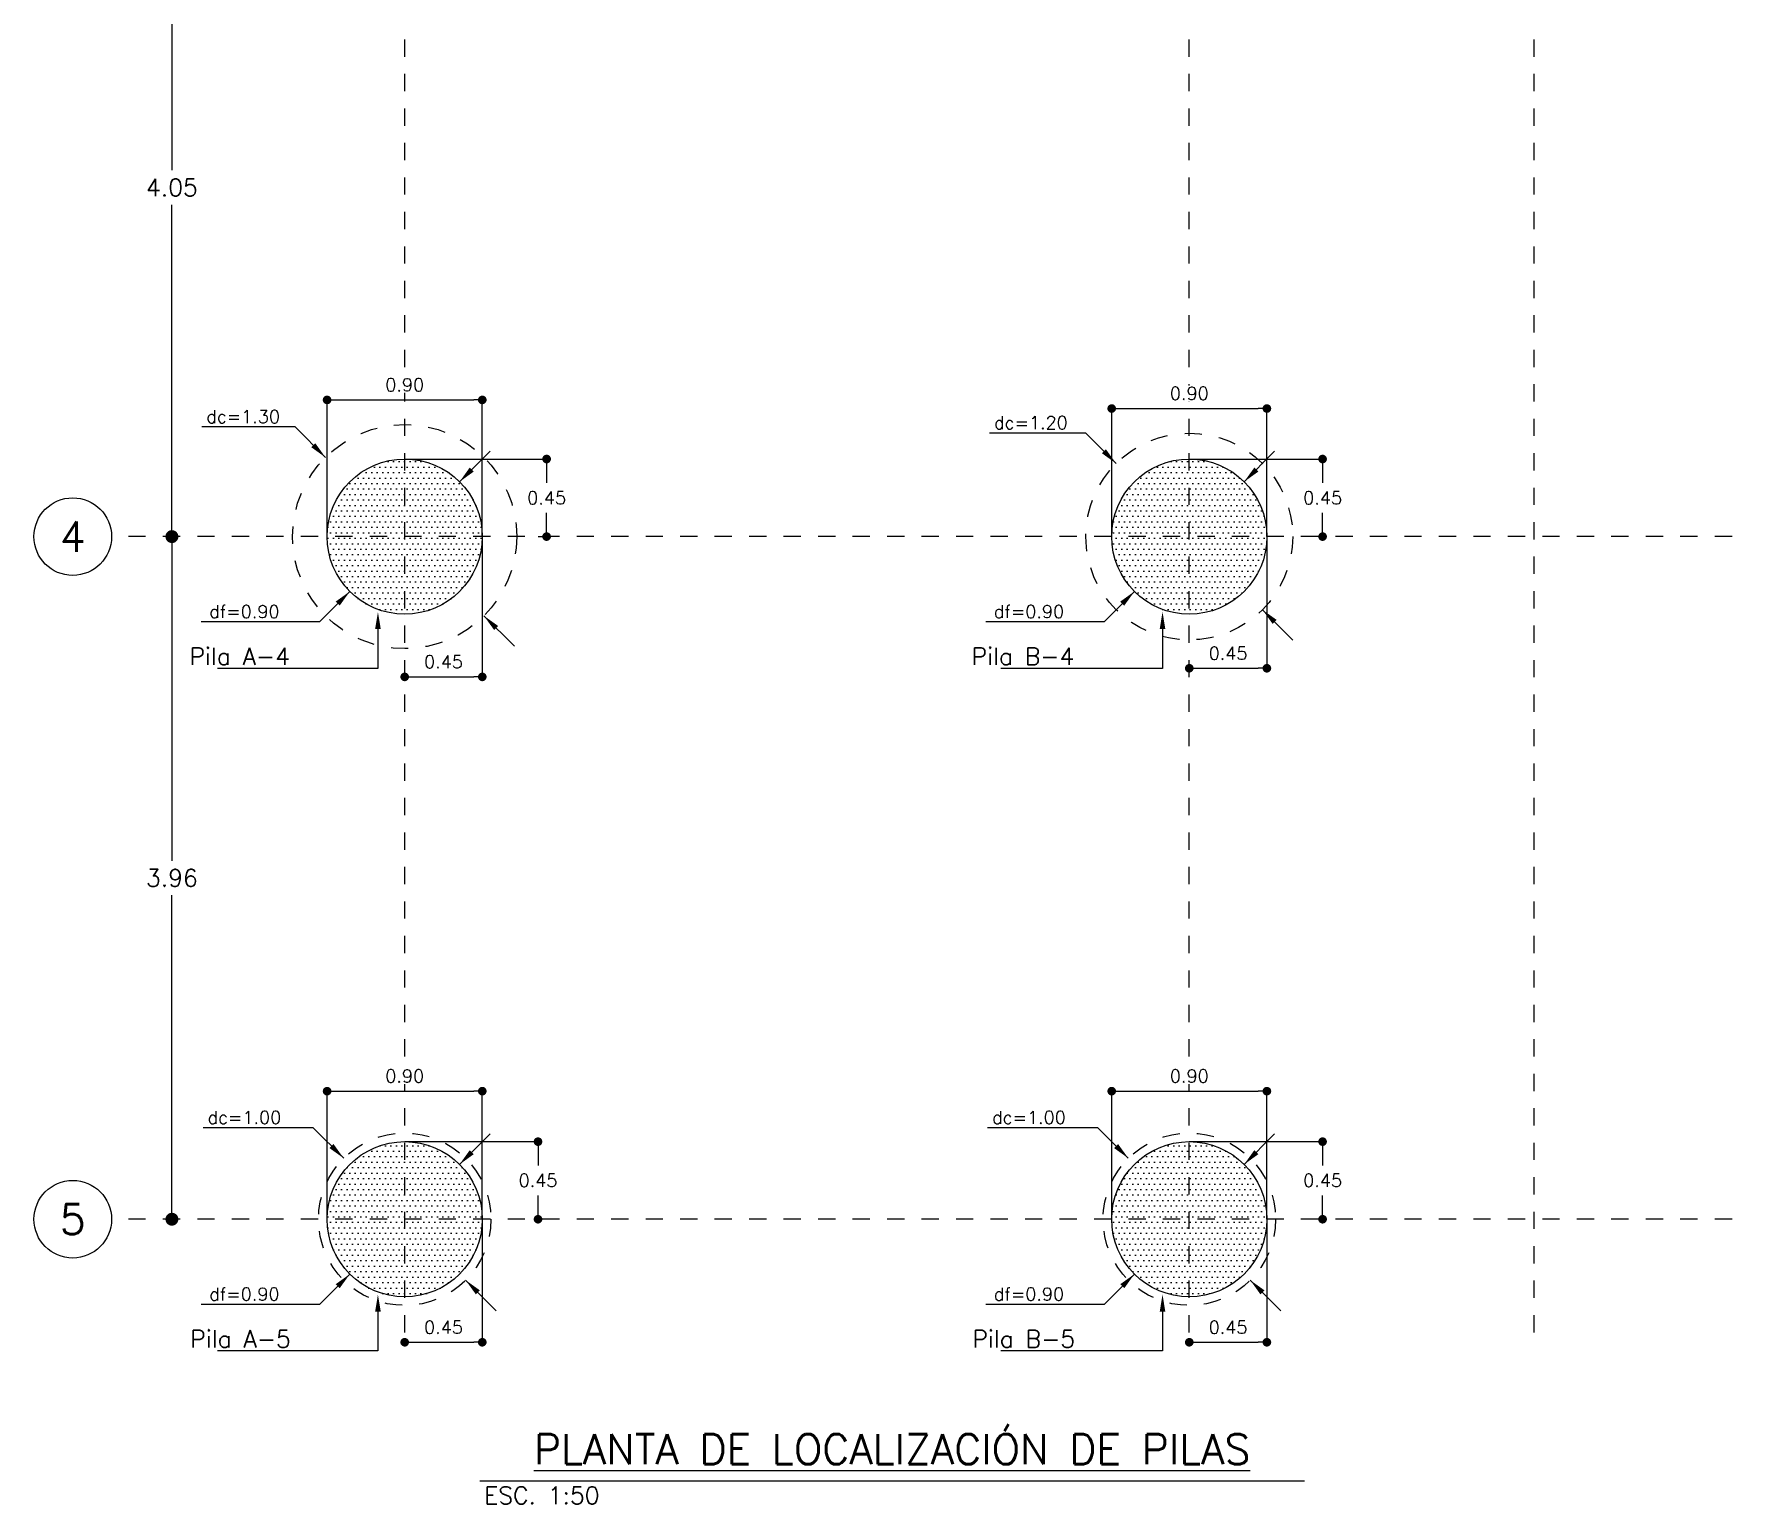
# Model space of a CAD drawing. Header units: millimetres. Extents: x -0.7 to 82.3, y -14.8 to 42.8.
# Drawn here: x 40.33 to 50.17, y 11.48 to 20.01 of the extents above; entities that cross this region are included whole.
import ezdxf
from ezdxf import colors
from ezdxf.entities.mleader import LeaderData, LeaderLine
from ezdxf.enums import TextEntityAlignment as Align
from ezdxf.math import Vec2, Vec3

# ---------------------------------------------------------------- set-up
doc = ezdxf.new("R2010")
doc.units = ezdxf.units.MM
doc.header["$LTSCALE"] = 0.01
doc.header["$PDMODE"] = 3
doc.linetypes.add('DASHDOT', pattern=[1, 0.5, -0.25, 0, -0.25])
doc.linetypes.add('DASHED2', pattern=[0.375, 0.25, -0.125])
for name, color, linetype in [('FC_CAMPANAS', 3, 'DASHED2'), ('FC_CIRCULO DE EJES', 3, 'Continuous'), ('FC_COTAS', 1, 'Continuous'), ('FC_COTAS EJES', 1, 'Continuous'), ('FC_EJES', 1, 'DASHDOT'), ('FC_HATCH 252', 252, 'Continuous'), ('FC_PILAS', 5, 'Continuous'), ('FC_R-175', 5, 'Continuous'), ('FC_R-200', 5, 'Continuous'), ('FC_R-80', 11, 'Continuous')]:
    doc.layers.add(name, color=color, linetype=linetype)
doc.styles.add('FC_TEXT1', font='romans.shx')
doc.dimstyles.new('FC_COTAS', dxfattribs={"dimtxt": 0.0015, "dimasz": 0.001, "dimexe": 0, "dimexo": 0, "dimgap": 0.001, "dimtad": 1, "dimtih": 1, "dimtoh": 1, "dimzin": 0, "dimdsep": 46, "dimtxsty": 'FC_TEXT1', "dimblk": 'DOT', "dimcen": 0.09, "dimclrd": 256, "dimclre": 256, "dimclrt": 256, "dimadec": 0, "dimazin": 0, "dimtfac": 1, "dimtix": 1, "dimtmove": 2, "dimatfit": 3, "dimfxl": 1.002, "dimtolj": 1, "dimtzin": 0, "dimlwd": -1, "dimarcsym": 0})
doc.dimstyles.new('FC_COTAS EJES', dxfattribs={"dimtxt": 0.002, "dimasz": 0.0015, "dimexe": 0, "dimexo": 0, "dimgap": 0.001, "dimtad": 1, "dimtih": 1, "dimtoh": 1, "dimzin": 0, "dimdsep": 46, "dimtxsty": 'FC_TEXT1', "dimblk": 'DOT', "dimcen": 0.09, "dimclrd": 256, "dimclre": 256, "dimclrt": 256, "dimadec": 0, "dimazin": 0, "dimtfac": 1, "dimtix": 1, "dimtmove": 2, "dimatfit": 3, "dimfxl": 1.002, "dimtolj": 1, "dimtzin": 0, "dimlwd": -1, "dimarcsym": 0})
pattern_1 = [(0, (-10.832212, -1e-09), (0.015875, 0.03175), [0, -0.03175])]

# ---------------------------------------------------------------- blocks, each defined once
blk = doc.blocks.new('*U209')
at = {"layer": 'FC_R-200', "color": 4, "ltscale": 1.5}
blk.add_lwpolyline([(-0.04783, 0), (0.04783, 0)], dxfattribs=at)
at = {"layer": 'FC_R-200', "ltscale": 1.5, "style": 'FC_TEXT1'}
blk.add_attdef('%%UTÍTULO', text='', height=0.0035, dxfattribs=at).set_placement((0, 0.00366), align=Align.MIDDLE_CENTER)
at = {"layer": 'FC_R-80', "ltscale": 1.5, "style": 'FC_TEXT1'}
blk.add_attdef('ESCALA', text='', height=0.002, dxfattribs=at).set_placement((-0.0473, -0.0017), align=Align.MIDDLE_LEFT)
blk = doc.blocks.new('_Dot')
at = {"color": 0, "linetype": 'ByBlock', "lineweight": -2}
blk.add_line((-0.5, 0), (-1, 0), dxfattribs=at)
at = {"color": 0, "linetype": 'ByBlock', "const_width": 0.5}
blk.add_lwpolyline([(-0.25, 0, 1), (0.25, 0, 1)], format="xyb", close=True, dxfattribs=at)
blk = doc.blocks.new('FC_B_Eje')
at = {"layer": 'FC_CIRCULO DE EJES', "ltscale": 1.5}
blk.add_circle((0, 0), 0.0045, dxfattribs=at)
at = {"ltscale": 1.5, "style": 'FC_TEXT1'}
blk.add_attdef('EJE', text='', height=0.0035, dxfattribs=at).set_placement((0, 0), align=Align.MIDDLE_CENTER)
blk = doc.blocks.new('*D308')
at = {"layer": 'Defpoints', "color": 0, "ltscale": 0.6, "transparency": 16777216}
for p in [(0.5, 0.9592), (5.05, 0.9592), (5.05, 0.9592)]:
    blk.add_point(p, dxfattribs=at)
at = {"layer": 'FC_COTAS EJES', "ltscale": 0.6, "transparency": 16777216}
blk.add_line((0.575, 0.9592), (4.975, 0.9592), dxfattribs=at)
at = {"layer": 'FC_COTAS EJES', "ltscale": 0.6, "transparency": 16777216, "xscale": 0.075, "yscale": 0.075, "zscale": 0.075, "rotation": 180}
blk.add_blockref('_Dot', (0.5, 0.9592), dxfattribs=at)
at = {"layer": 'FC_COTAS EJES', "ltscale": 0.6, "transparency": 16777216, "xscale": 0.075, "yscale": 0.075, "zscale": 0.075}
blk.add_blockref('_Dot', (5.05, 0.9592), dxfattribs=at)
at = {"layer": 'FC_COTAS EJES', "ltscale": 0.6, "transparency": 16777216, "insert": (2.775, 1.0592), "char_height": 0.1, "attachment_point": 5, "style": 'FC_TEXT1'}
blk.add_mtext('\\A1;4.55', dxfattribs=at)
blk = doc.blocks.new('*D309')
at = {"layer": 'Defpoints', "color": 0, "ltscale": 0.6, "transparency": 16777216}
for p in [(7.05, 1.003), (5.05, 0.9592), (7.05, 0.9592)]:
    blk.add_point(p, dxfattribs=at)
at = {"layer": 'FC_COTAS EJES', "lineweight": -2, "ltscale": 0.6, "transparency": 16777216}
blk.add_line((7.05, 1.003), (7.05, 0.9592), dxfattribs=at)
at = {"layer": 'FC_COTAS EJES', "ltscale": 0.6, "transparency": 16777216}
blk.add_line((5.125, 0.9592), (6.975, 0.9592), dxfattribs=at)
at = {"layer": 'FC_COTAS EJES', "ltscale": 0.6, "transparency": 16777216, "xscale": 0.075, "yscale": 0.075, "zscale": 0.075, "rotation": 180}
blk.add_blockref('_Dot', (5.05, 0.9592), dxfattribs=at)
at = {"layer": 'FC_COTAS EJES', "ltscale": 0.6, "transparency": 16777216, "xscale": 0.075, "yscale": 0.075, "zscale": 0.075}
blk.add_blockref('_Dot', (7.05, 0.9592), dxfattribs=at)
at = {"layer": 'FC_COTAS EJES', "ltscale": 0.6, "transparency": 16777216, "insert": (6.05, 1.0592), "char_height": 0.1, "attachment_point": 5, "style": 'FC_TEXT1'}
blk.add_mtext('\\A1;2.00', dxfattribs=at)
blk = doc.blocks.new('*D304')
at = {"layer": 'Defpoints', "color": 0, "ltscale": 0.6, "transparency": 16777216}
for p in [(-0.85, 0), (-0.85, -4.47), (-0.85, -4.47)]:
    blk.add_point(p, dxfattribs=at)
at = {"layer": 'FC_COTAS EJES', "ltscale": 0.6, "transparency": 16777216}
for p, q in [((-0.85, -0.075), (-0.85, -2.135)), ((-0.85, -4.395), (-0.85, -2.335))]:
    blk.add_line(p, q, dxfattribs=at)
at = {"layer": 'FC_COTAS EJES', "ltscale": 0.6, "transparency": 16777216, "xscale": 0.075, "yscale": 0.075, "zscale": 0.075}
for p, rotation in [((-0.85, 0), 90), ((-0.85, -4.47), 270)]:
    blk.add_blockref('_Dot', p, dxfattribs=dict(at, rotation=rotation))
at = {"layer": 'FC_COTAS EJES', "ltscale": 0.6, "transparency": 16777216, "insert": (-0.85, -2.235), "char_height": 0.1, "attachment_point": 5, "style": 'FC_TEXT1'}
blk.add_mtext('\\A1;4.47', dxfattribs=at)
blk = doc.blocks.new('*D305')
at = {"layer": 'Defpoints', "color": 0, "ltscale": 0.6, "transparency": 16777216}
for p in [(-0.85, -4.47), (-0.85, -8.52), (-0.85, -8.52)]:
    blk.add_point(p, dxfattribs=at)
at = {"layer": 'FC_COTAS EJES', "ltscale": 0.6, "transparency": 16777216}
for p, q in [((-0.85, -4.545), (-0.85, -6.395)), ((-0.85, -8.445), (-0.85, -6.595))]:
    blk.add_line(p, q, dxfattribs=at)
at = {"layer": 'FC_COTAS EJES', "ltscale": 0.6, "transparency": 16777216, "xscale": 0.075, "yscale": 0.075, "zscale": 0.075}
for p, rotation in [((-0.85, -4.47), 90), ((-0.85, -8.52), 270)]:
    blk.add_blockref('_Dot', p, dxfattribs=dict(at, rotation=rotation))
at = {"layer": 'FC_COTAS EJES', "ltscale": 0.6, "transparency": 16777216, "insert": (-0.85, -6.495), "char_height": 0.1, "attachment_point": 5, "style": 'FC_TEXT1'}
blk.add_mtext('\\A1;4.05', dxfattribs=at)
blk = doc.blocks.new('*D306')
at = {"layer": 'Defpoints', "color": 0, "ltscale": 0.6, "transparency": 16777216}
for p in [(-0.85, -8.52), (-0.85, -12.57), (-0.85, -12.57)]:
    blk.add_point(p, dxfattribs=at)
at = {"layer": 'FC_COTAS EJES', "ltscale": 0.6, "transparency": 16777216}
for p, q in [((-0.85, -8.595), (-0.85, -10.445)), ((-0.85, -12.495), (-0.85, -10.645))]:
    blk.add_line(p, q, dxfattribs=at)
at = {"layer": 'FC_COTAS EJES', "ltscale": 0.6, "transparency": 16777216, "xscale": 0.075, "yscale": 0.075, "zscale": 0.075}
for p, rotation in [((-0.85, -8.52), 90), ((-0.85, -12.57), 270)]:
    blk.add_blockref('_Dot', p, dxfattribs=dict(at, rotation=rotation))
at = {"layer": 'FC_COTAS EJES', "ltscale": 0.6, "transparency": 16777216, "insert": (-0.85, -10.545), "char_height": 0.1, "attachment_point": 5, "style": 'FC_TEXT1'}
blk.add_mtext('\\A1;4.05', dxfattribs=at)
blk = doc.blocks.new('*D307')
at = {"layer": 'Defpoints', "color": 0, "ltscale": 0.6, "transparency": 16777216}
for p in [(-0.85, -12.57), (-0.85, -16.53), (-0.85, -16.53)]:
    blk.add_point(p, dxfattribs=at)
at = {"layer": 'FC_COTAS EJES', "ltscale": 0.6, "transparency": 16777216}
for p, q in [((-0.85, -12.645), (-0.85, -14.45)), ((-0.85, -16.455), (-0.85, -14.65))]:
    blk.add_line(p, q, dxfattribs=at)
at = {"layer": 'FC_COTAS EJES', "ltscale": 0.6, "transparency": 16777216, "xscale": 0.075, "yscale": 0.075, "zscale": 0.075}
for p, rotation in [((-0.85, -12.57), 90), ((-0.85, -16.53), 270)]:
    blk.add_blockref('_Dot', p, dxfattribs=dict(at, rotation=rotation))
at = {"layer": 'FC_COTAS EJES', "ltscale": 0.6, "transparency": 16777216, "insert": (-0.85, -14.55), "char_height": 0.1, "attachment_point": 5, "style": 'FC_TEXT1'}
blk.add_mtext('\\A1;3.96', dxfattribs=at)
blk = doc.blocks.new('*D355')
at = {"layer": 'Defpoints', "color": 0, "ltscale": 0.6, "transparency": 16777216}
for p in [(42.9268, 17.8837), (42.0268, 17.0908), (42.9268, 17.0908)]:
    blk.add_point(p, dxfattribs=at)
at = {"layer": 'FC_COTAS', "lineweight": -2, "ltscale": 0.6, "transparency": 16777216}
for p, q in [((42.0268, 17.0908), (42.0268, 17.8837)), ((42.9268, 17.0908), (42.9268, 17.8837))]:
    blk.add_line(p, q, dxfattribs=at)
at = {"layer": 'FC_COTAS', "ltscale": 0.6, "transparency": 16777216}
blk.add_line((42.0768, 17.8837), (42.8768, 17.8837), dxfattribs=at)
at = {"layer": 'FC_COTAS', "ltscale": 0.6, "transparency": 16777216, "xscale": 0.05, "yscale": 0.05, "zscale": 0.05, "rotation": 180}
blk.add_blockref('_Dot', (42.0268, 17.8837), dxfattribs=at)
at = {"layer": 'FC_COTAS', "ltscale": 0.6, "transparency": 16777216, "xscale": 0.05, "yscale": 0.05, "zscale": 0.05}
blk.add_blockref('_Dot', (42.9268, 17.8837), dxfattribs=at)
at = {"layer": 'FC_COTAS', "ltscale": 0.6, "transparency": 16777216, "insert": (42.4768, 17.9712), "char_height": 0.075, "attachment_point": 5, "style": 'FC_TEXT1', "bg_fill": 3, "box_fill_scale": 1.1, "bg_fill_color": 256, "bg_fill_true_color": 13158600, "bg_fill_transparency": 0}
blk.add_mtext('\\A1;0.90', dxfattribs=at)
blk = doc.blocks.new('*D353')
at = {"layer": 'Defpoints', "color": 0, "ltscale": 0.6, "transparency": 16777216}
for p in [(42.9268, 17.0908), (42.4768, 16.277), (42.9268, 16.277)]:
    blk.add_point(p, dxfattribs=at)
at = {"layer": 'FC_COTAS', "lineweight": -2, "ltscale": 0.6, "transparency": 16777216}
blk.add_line((42.9268, 17.0908), (42.9268, 16.277), dxfattribs=at)
at = {"layer": 'FC_COTAS', "ltscale": 0.6, "transparency": 16777216}
blk.add_line((42.5268, 16.277), (42.8768, 16.277), dxfattribs=at)
at = {"layer": 'FC_COTAS', "ltscale": 0.6, "transparency": 16777216, "xscale": 0.05, "yscale": 0.05, "zscale": 0.05, "rotation": 180}
blk.add_blockref('_Dot', (42.4768, 16.277), dxfattribs=at)
at = {"layer": 'FC_COTAS', "ltscale": 0.6, "transparency": 16777216, "xscale": 0.05, "yscale": 0.05, "zscale": 0.05}
blk.add_blockref('_Dot', (42.9268, 16.277), dxfattribs=at)
at = {"layer": 'FC_COTAS', "ltscale": 0.6, "transparency": 16777216, "insert": (42.7018, 16.3645), "char_height": 0.075, "attachment_point": 5, "style": 'FC_TEXT1'}
blk.add_mtext('\\A1;0.45', dxfattribs=at)
blk = doc.blocks.new('*D354')
at = {"layer": 'Defpoints', "color": 0, "ltscale": 0.6, "transparency": 16777216}
for p in [(42.4768, 17.5408), (43.2999, 17.5408), (43.2499, 17.0908)]:
    blk.add_point(p, dxfattribs=at)
at = {"layer": 'FC_COTAS', "lineweight": -2, "ltscale": 0.6, "transparency": 16777216}
for p, q in [((42.4768, 17.5408), (43.2999, 17.5408)), ((43.2499, 17.0908), (43.2999, 17.0908))]:
    blk.add_line(p, q, dxfattribs=at)
at = {"layer": 'FC_COTAS', "ltscale": 0.6, "transparency": 16777216}
for p, q in [((43.2999, 17.4908), (43.2999, 17.4033)), ((43.2999, 17.1408), (43.2999, 17.2283))]:
    blk.add_line(p, q, dxfattribs=at)
at = {"layer": 'FC_COTAS', "ltscale": 0.6, "transparency": 16777216, "xscale": 0.05, "yscale": 0.05, "zscale": 0.05}
for p, rotation in [((43.2999, 17.5408), 90), ((43.2999, 17.0908), 270)]:
    blk.add_blockref('_Dot', p, dxfattribs=dict(at, rotation=rotation))
at = {"layer": 'FC_COTAS', "ltscale": 0.6, "transparency": 16777216, "insert": (43.2999, 17.3158), "char_height": 0.075, "attachment_point": 5, "style": 'FC_TEXT1'}
blk.add_mtext('\\A1;0.45', dxfattribs=at)
blk = doc.blocks.new('*D328')
at = {"layer": 'Defpoints', "color": 0, "ltscale": 0.6, "transparency": 16777216}
for p in [(47.4768, 17.8337), (46.5768, 17.0908), (47.4768, 17.0908)]:
    blk.add_point(p, dxfattribs=at)
at = {"layer": 'FC_COTAS', "lineweight": -2, "ltscale": 0.6, "transparency": 16777216}
for p, q in [((46.5768, 17.0908), (46.5768, 17.8337)), ((47.4768, 17.0908), (47.4768, 17.8337))]:
    blk.add_line(p, q, dxfattribs=at)
at = {"layer": 'FC_COTAS', "ltscale": 0.6, "transparency": 16777216}
blk.add_line((46.6268, 17.8337), (47.4268, 17.8337), dxfattribs=at)
at = {"layer": 'FC_COTAS', "ltscale": 0.6, "transparency": 16777216, "xscale": 0.05, "yscale": 0.05, "zscale": 0.05, "rotation": 180}
blk.add_blockref('_Dot', (46.5768, 17.8337), dxfattribs=at)
at = {"layer": 'FC_COTAS', "ltscale": 0.6, "transparency": 16777216, "xscale": 0.05, "yscale": 0.05, "zscale": 0.05}
blk.add_blockref('_Dot', (47.4768, 17.8337), dxfattribs=at)
at = {"layer": 'FC_COTAS', "ltscale": 0.6, "transparency": 16777216, "insert": (47.0268, 17.9212), "char_height": 0.075, "attachment_point": 5, "style": 'FC_TEXT1', "bg_fill": 3, "box_fill_scale": 1.1, "bg_fill_color": 256, "bg_fill_true_color": 13158600, "bg_fill_transparency": 0}
blk.add_mtext('\\A1;0.90', dxfattribs=at)
blk = doc.blocks.new('*D356')
at = {"layer": 'Defpoints', "color": 0, "ltscale": 0.6, "transparency": 16777216}
for p in [(47.4768, 17.0908), (47.0268, 16.327), (47.4768, 16.327)]:
    blk.add_point(p, dxfattribs=at)
at = {"layer": 'FC_COTAS', "lineweight": -2, "ltscale": 0.6, "transparency": 16777216}
blk.add_line((47.4768, 17.0908), (47.4768, 16.327), dxfattribs=at)
at = {"layer": 'FC_COTAS', "ltscale": 0.6, "transparency": 16777216}
blk.add_line((47.0768, 16.327), (47.4268, 16.327), dxfattribs=at)
at = {"layer": 'FC_COTAS', "ltscale": 0.6, "transparency": 16777216, "xscale": 0.05, "yscale": 0.05, "zscale": 0.05, "rotation": 180}
blk.add_blockref('_Dot', (47.0268, 16.327), dxfattribs=at)
at = {"layer": 'FC_COTAS', "ltscale": 0.6, "transparency": 16777216, "xscale": 0.05, "yscale": 0.05, "zscale": 0.05}
blk.add_blockref('_Dot', (47.4768, 16.327), dxfattribs=at)
at = {"layer": 'FC_COTAS', "ltscale": 0.6, "transparency": 16777216, "insert": (47.2518, 16.4145), "char_height": 0.075, "attachment_point": 5, "style": 'FC_TEXT1'}
blk.add_mtext('\\A1;0.45', dxfattribs=at)
blk = doc.blocks.new('*D327')
at = {"layer": 'Defpoints', "color": 0, "ltscale": 0.6, "transparency": 16777216}
for p in [(47.0268, 17.5408), (47.7999, 17.5408), (47.7999, 17.0908)]:
    blk.add_point(p, dxfattribs=at)
at = {"layer": 'FC_COTAS', "lineweight": -2, "ltscale": 0.6, "transparency": 16777216}
blk.add_line((47.0268, 17.5408), (47.7999, 17.5408), dxfattribs=at)
at = {"layer": 'FC_COTAS', "ltscale": 0.6, "transparency": 16777216}
for p, q in [((47.7999, 17.4908), (47.7999, 17.4033)), ((47.7999, 17.1408), (47.7999, 17.2283))]:
    blk.add_line(p, q, dxfattribs=at)
at = {"layer": 'FC_COTAS', "ltscale": 0.6, "transparency": 16777216, "xscale": 0.05, "yscale": 0.05, "zscale": 0.05}
for p, rotation in [((47.7999, 17.5408), 90), ((47.7999, 17.0908), 270)]:
    blk.add_blockref('_Dot', p, dxfattribs=dict(at, rotation=rotation))
at = {"layer": 'FC_COTAS', "ltscale": 0.6, "transparency": 16777216, "insert": (47.7999, 17.3158), "char_height": 0.075, "attachment_point": 5, "style": 'FC_TEXT1'}
blk.add_mtext('\\A1;0.45', dxfattribs=at)
blk = doc.blocks.new('*D332')
at = {"layer": 'Defpoints', "color": 0, "ltscale": 0.6, "transparency": 16777216}
for p in [(42.9268, 13.8737), (42.0268, 13.1308), (42.9268, 13.1308)]:
    blk.add_point(p, dxfattribs=at)
at = {"layer": 'FC_COTAS', "lineweight": -2, "ltscale": 0.6, "transparency": 16777216}
for p, q in [((42.0268, 13.1308), (42.0268, 13.8737)), ((42.9268, 13.1308), (42.9268, 13.8737))]:
    blk.add_line(p, q, dxfattribs=at)
at = {"layer": 'FC_COTAS', "ltscale": 0.6, "transparency": 16777216}
blk.add_line((42.0768, 13.8737), (42.8768, 13.8737), dxfattribs=at)
at = {"layer": 'FC_COTAS', "ltscale": 0.6, "transparency": 16777216, "xscale": 0.05, "yscale": 0.05, "zscale": 0.05, "rotation": 180}
blk.add_blockref('_Dot', (42.0268, 13.8737), dxfattribs=at)
at = {"layer": 'FC_COTAS', "ltscale": 0.6, "transparency": 16777216, "xscale": 0.05, "yscale": 0.05, "zscale": 0.05}
blk.add_blockref('_Dot', (42.9268, 13.8737), dxfattribs=at)
at = {"layer": 'FC_COTAS', "ltscale": 0.6, "transparency": 16777216, "insert": (42.4768, 13.9612), "char_height": 0.075, "attachment_point": 5, "style": 'FC_TEXT1', "bg_fill": 3, "box_fill_scale": 1.1, "bg_fill_color": 256, "bg_fill_true_color": 13158600, "bg_fill_transparency": 0}
blk.add_mtext('\\A1;0.90', dxfattribs=at)
blk = doc.blocks.new('*D333')
at = {"layer": 'Defpoints', "color": 0, "ltscale": 0.6, "transparency": 16777216}
for p in [(42.9268, 13.1308), (42.4768, 12.417), (42.9268, 12.417)]:
    blk.add_point(p, dxfattribs=at)
at = {"layer": 'FC_COTAS', "lineweight": -2, "ltscale": 0.6, "transparency": 16777216}
blk.add_line((42.9268, 13.1308), (42.9268, 12.417), dxfattribs=at)
at = {"layer": 'FC_COTAS', "ltscale": 0.6, "transparency": 16777216}
blk.add_line((42.5268, 12.417), (42.8768, 12.417), dxfattribs=at)
at = {"layer": 'FC_COTAS', "ltscale": 0.6, "transparency": 16777216, "xscale": 0.05, "yscale": 0.05, "zscale": 0.05, "rotation": 180}
blk.add_blockref('_Dot', (42.4768, 12.417), dxfattribs=at)
at = {"layer": 'FC_COTAS', "ltscale": 0.6, "transparency": 16777216, "xscale": 0.05, "yscale": 0.05, "zscale": 0.05}
blk.add_blockref('_Dot', (42.9268, 12.417), dxfattribs=at)
at = {"layer": 'FC_COTAS', "ltscale": 0.6, "transparency": 16777216, "insert": (42.7018, 12.5045), "char_height": 0.075, "attachment_point": 5, "style": 'FC_TEXT1'}
blk.add_mtext('\\A1;0.45', dxfattribs=at)
blk = doc.blocks.new('*D334')
at = {"layer": 'Defpoints', "color": 0, "ltscale": 0.6, "transparency": 16777216}
for p in [(42.4768, 13.5808), (43.2499, 13.5808), (43.2499, 13.1308)]:
    blk.add_point(p, dxfattribs=at)
at = {"layer": 'FC_COTAS', "lineweight": -2, "ltscale": 0.6, "transparency": 16777216}
blk.add_line((42.4768, 13.5808), (43.2499, 13.5808), dxfattribs=at)
at = {"layer": 'FC_COTAS', "ltscale": 0.6, "transparency": 16777216}
for p, q in [((43.2499, 13.5308), (43.2499, 13.4433)), ((43.2499, 13.1808), (43.2499, 13.2683))]:
    blk.add_line(p, q, dxfattribs=at)
at = {"layer": 'FC_COTAS', "ltscale": 0.6, "transparency": 16777216, "xscale": 0.05, "yscale": 0.05, "zscale": 0.05}
for p, rotation in [((43.2499, 13.5808), 90), ((43.2499, 13.1308), 270)]:
    blk.add_blockref('_Dot', p, dxfattribs=dict(at, rotation=rotation))
at = {"layer": 'FC_COTAS', "ltscale": 0.6, "transparency": 16777216, "insert": (43.2499, 13.3558), "char_height": 0.075, "attachment_point": 5, "style": 'FC_TEXT1'}
blk.add_mtext('\\A1;0.45', dxfattribs=at)
blk = doc.blocks.new('*D329')
at = {"layer": 'Defpoints', "color": 0, "ltscale": 0.6, "transparency": 16777216}
for p in [(47.4768, 13.8737), (46.5768, 13.1308), (47.4768, 13.1308)]:
    blk.add_point(p, dxfattribs=at)
at = {"layer": 'FC_COTAS', "lineweight": -2, "ltscale": 0.6, "transparency": 16777216}
for p, q in [((46.5768, 13.1308), (46.5768, 13.8737)), ((47.4768, 13.1308), (47.4768, 13.8737))]:
    blk.add_line(p, q, dxfattribs=at)
at = {"layer": 'FC_COTAS', "ltscale": 0.6, "transparency": 16777216}
blk.add_line((46.6268, 13.8737), (47.4268, 13.8737), dxfattribs=at)
at = {"layer": 'FC_COTAS', "ltscale": 0.6, "transparency": 16777216, "xscale": 0.05, "yscale": 0.05, "zscale": 0.05, "rotation": 180}
blk.add_blockref('_Dot', (46.5768, 13.8737), dxfattribs=at)
at = {"layer": 'FC_COTAS', "ltscale": 0.6, "transparency": 16777216, "xscale": 0.05, "yscale": 0.05, "zscale": 0.05}
blk.add_blockref('_Dot', (47.4768, 13.8737), dxfattribs=at)
at = {"layer": 'FC_COTAS', "ltscale": 0.6, "transparency": 16777216, "insert": (47.0268, 13.9612), "char_height": 0.075, "attachment_point": 5, "style": 'FC_TEXT1', "bg_fill": 3, "box_fill_scale": 1.1, "bg_fill_color": 256, "bg_fill_true_color": 13158600, "bg_fill_transparency": 0}
blk.add_mtext('\\A1;0.90', dxfattribs=at)
blk = doc.blocks.new('*D330')
at = {"layer": 'Defpoints', "color": 0, "ltscale": 0.6, "transparency": 16777216}
for p in [(47.4768, 13.1308), (47.0268, 12.417), (47.4768, 12.417)]:
    blk.add_point(p, dxfattribs=at)
at = {"layer": 'FC_COTAS', "lineweight": -2, "ltscale": 0.6, "transparency": 16777216}
blk.add_line((47.4768, 13.1308), (47.4768, 12.417), dxfattribs=at)
at = {"layer": 'FC_COTAS', "ltscale": 0.6, "transparency": 16777216}
blk.add_line((47.0768, 12.417), (47.4268, 12.417), dxfattribs=at)
at = {"layer": 'FC_COTAS', "ltscale": 0.6, "transparency": 16777216, "xscale": 0.05, "yscale": 0.05, "zscale": 0.05, "rotation": 180}
blk.add_blockref('_Dot', (47.0268, 12.417), dxfattribs=at)
at = {"layer": 'FC_COTAS', "ltscale": 0.6, "transparency": 16777216, "xscale": 0.05, "yscale": 0.05, "zscale": 0.05}
blk.add_blockref('_Dot', (47.4768, 12.417), dxfattribs=at)
at = {"layer": 'FC_COTAS', "ltscale": 0.6, "transparency": 16777216, "insert": (47.2518, 12.5045), "char_height": 0.075, "attachment_point": 5, "style": 'FC_TEXT1'}
blk.add_mtext('\\A1;0.45', dxfattribs=at)
blk = doc.blocks.new('*D331')
at = {"layer": 'Defpoints', "color": 0, "ltscale": 0.6, "transparency": 16777216}
for p in [(47.0268, 13.5808), (47.7999, 13.5808), (47.7999, 13.1308)]:
    blk.add_point(p, dxfattribs=at)
at = {"layer": 'FC_COTAS', "lineweight": -2, "ltscale": 0.6, "transparency": 16777216}
blk.add_line((47.0268, 13.5808), (47.7999, 13.5808), dxfattribs=at)
at = {"layer": 'FC_COTAS', "ltscale": 0.6, "transparency": 16777216}
for p, q in [((47.7999, 13.5308), (47.7999, 13.4433)), ((47.7999, 13.1808), (47.7999, 13.2683))]:
    blk.add_line(p, q, dxfattribs=at)
at = {"layer": 'FC_COTAS', "ltscale": 0.6, "transparency": 16777216, "xscale": 0.05, "yscale": 0.05, "zscale": 0.05}
for p, rotation in [((47.7999, 13.5808), 90), ((47.7999, 13.1308), 270)]:
    blk.add_blockref('_Dot', p, dxfattribs=dict(at, rotation=rotation))
at = {"layer": 'FC_COTAS', "ltscale": 0.6, "transparency": 16777216, "insert": (47.7999, 13.3558), "char_height": 0.075, "attachment_point": 5, "style": 'FC_TEXT1'}
blk.add_mtext('\\A1;0.45', dxfattribs=at)
blk = doc.blocks.new('*U335')
at = {"layer": 'FC_R-80', "ltscale": 0.6, "style": 'FC_TEXT1'}
blk.add_attdef('DC=X.XX', text='', height=0.0015, dxfattribs=at).set_placement((0.02359, -0.00989), align=Align.BOTTOM_RIGHT)
at = {"layer": 'FC_COTAS'}
for points in [[(-0.00636, 0.00636), (-0.0099, 0.0099)], [(0.00636, -0.00636), (0.00989, -0.00989), (0.02359, -0.00989)]]:
    blk.add_leader(points, dimstyle='FC_COTAS EJES', override={"dimscale": 1, "dimasz": 0.002, "dimgap": 0.001, "dimtad": 0}, dxfattribs=at)
blk = doc.blocks.new('FC_B_Ejes 2 E-1')
at = {"layer": 'FC_EJES', "ltscale": 0.6}
for points in [[(0.5, -17.1863), (0.5, 1.3092)], [(5.05, -17.1863), (5.05, 1.3092)], [(7.05, -17.1863), (7.05, 1.3092)], [(8.1975, 0), (-1.2, 0)], [(8.1975, -4.47), (-1.2, -4.47)], [(8.1975, -8.52), (-1.2, -8.52)], [(8.1975, -12.57), (-1.2, -12.57)], [(8.1975, -16.53), (-1.2, -16.53)]]:
    blk.add_lwpolyline(points, dxfattribs=at)
at = {"layer": 'FC_R-175'}
ref = blk.add_blockref('FC_B_Eje', (0.5, 1.5342), dxfattribs=dict(at, xscale=50, yscale=50, zscale=50))
ref.add_attrib('EJE', 'A', dxfattribs={"layer": '0', "color": 0, "ltscale": 1.5, "height": 0.175, "style": 'FC_TEXT1'}).set_placement((0.5, 1.5342), align=Align.MIDDLE_CENTER)
ref = blk.add_blockref('FC_B_Eje', (5.05, 1.5342), dxfattribs=dict(at, xscale=50, yscale=50, zscale=50))
ref.add_attrib('EJE', 'B', dxfattribs={"layer": '0', "color": 0, "ltscale": 1.5, "height": 0.175, "style": 'FC_TEXT1'}).set_placement((5.05, 1.5342), align=Align.MIDDLE_CENTER)
ref = blk.add_blockref('FC_B_Eje', (7.05, 1.5342), dxfattribs=dict(at, xscale=50, yscale=50, zscale=50))
ref.add_attrib('EJE', 'C', dxfattribs={"layer": '0', "color": 0, "ltscale": 1.5, "height": 0.175, "style": 'FC_TEXT1'}).set_placement((7.05, 1.5342), align=Align.MIDDLE_CENTER)
ref = blk.add_blockref('FC_B_Eje', (-1.425, 0), dxfattribs=dict(at, xscale=50, yscale=50, zscale=50))
ref.add_attrib('EJE', '1', dxfattribs={"layer": '0', "color": 0, "ltscale": 1.5, "height": 0.175, "style": 'FC_TEXT1'}).set_placement((-1.425, 0), align=Align.MIDDLE_CENTER)
ref = blk.add_blockref('FC_B_Eje', (-1.425, -4.47), dxfattribs=dict(at, xscale=50, yscale=50, zscale=50))
ref.add_attrib('EJE', '2', dxfattribs={"layer": '0', "color": 0, "ltscale": 1.5, "height": 0.175, "style": 'FC_TEXT1'}).set_placement((-1.425, -4.47), align=Align.MIDDLE_CENTER)
ref = blk.add_blockref('FC_B_Eje', (-1.425, -8.52), dxfattribs=dict(at, xscale=50, yscale=50, zscale=50))
ref.add_attrib('EJE', '3', dxfattribs={"layer": '0', "color": 0, "ltscale": 1.5, "height": 0.175, "style": 'FC_TEXT1'}).set_placement((-1.425, -8.52), align=Align.MIDDLE_CENTER)
ref = blk.add_blockref('FC_B_Eje', (-1.425, -12.57), dxfattribs=dict(at, xscale=50, yscale=50, zscale=50))
ref.add_attrib('EJE', '4', dxfattribs={"layer": '0', "color": 0, "ltscale": 1.5, "height": 0.175, "style": 'FC_TEXT1'}).set_placement((-1.425, -12.57), align=Align.MIDDLE_CENTER)
ref = blk.add_blockref('FC_B_Eje', (-1.425, -16.53), dxfattribs=dict(at, xscale=50, yscale=50, zscale=50))
ref.add_attrib('EJE', '5', dxfattribs={"layer": '0', "color": 0, "ltscale": 1.5, "height": 0.175, "style": 'FC_TEXT1'}).set_placement((-1.425, -16.53), align=Align.MIDDLE_CENTER)
at = {"layer": 'FC_COTAS EJES', "ltscale": 0.6}
for base, p1, p2, picture, middle in [((5.05, 0.9592), (0.5, 0.9592), (5.05, 0.9592), '*D308', (2.775, 1.0592)), ((7.05, 0.9592), (5.05, 0.9592), (7.05, 1.003), '*D309', (6.05, 1.0592))]:
    dim = blk.add_linear_dim(base=base, p1=p1, p2=p2, dimstyle='FC_COTAS EJES', override={"dimscale": 0, "dimtix": 1, "dimtofl": 1, "dimtmove": 2, "dimatfit": 3}, dxfattribs=at)
    dim.commit()
    dim.dimension.update_dxf_attribs({"geometry": picture, "text_midpoint": middle})
for base, p1, p2, picture, middle in [((-0.85, -4.47), (-0.85, 0), (-0.85, -4.47), '*D304', (-0.85, -2.235)), ((-0.85, -8.52), (-0.85, -4.47), (-0.85, -8.52), '*D305', (-0.85, -6.495)), ((-0.85, -12.57), (-0.85, -8.52), (-0.85, -12.57), '*D306', (-0.85, -10.545)), ((-0.85, -16.53), (-0.85, -12.57), (-0.85, -16.53), '*D307', (-0.85, -14.55))]:
    dim = blk.add_linear_dim(base=base, p1=p1, p2=p2, angle=90, dimstyle='FC_COTAS EJES', override={"dimscale": 0, "dimtix": 1, "dimtofl": 1, "dimtmove": 2, "dimatfit": 3}, dxfattribs=at)
    dim.commit()
    dim.dimension.update_dxf_attribs({"geometry": picture, "text_midpoint": middle})
blk = doc.blocks.new('*U360')
at = {"layer": 'FC_R-80', "ltscale": 0.6, "style": 'FC_TEXT1'}
blk.add_attdef('DC=X.XX', text='', height=0.0015, dxfattribs=at).set_placement((-0.01475, 0.01061), align=Align.BOTTOM_RIGHT)
at = {"layer": 'FC_COTAS'}
for points in [[(-0.00707, 0.00707), (-0.0106, 0.0106), (-0.02339, 0.0106)], [(0.00707, -0.00707), (0.01061, -0.01061)]]:
    blk.add_leader(points, dimstyle='FC_COTAS EJES', override={"dimscale": 1, "dimasz": 0.002, "dimgap": 0.001, "dimtad": 0}, dxfattribs=at)
blk = doc.blocks.new('*U361')
at = {"layer": 'FC_R-80', "ltscale": 0.6, "style": 'FC_TEXT1'}
blk.add_attdef('DC=X.XX', text='', height=0.0015, dxfattribs=at).set_placement((-0.01489, 0.01273), align=Align.BOTTOM_RIGHT)
at = {"layer": 'FC_COTAS'}
for points in [[(-0.00919, 0.00919), (-0.01272, 0.01272), (-0.02353, 0.01272)], [(0.00919, -0.00919), (0.01273, -0.01273)]]:
    blk.add_leader(points, dimstyle='FC_COTAS EJES', override={"dimscale": 1, "dimasz": 0.002, "dimgap": 0.001, "dimtad": 0}, dxfattribs=at)
blk = doc.blocks.new('*U365')
at = {"layer": 'FC_R-80', "ltscale": 0.6, "style": 'FC_TEXT1'}
blk.add_attdef('DC=X.XX', text='', height=0.0015, dxfattribs=at).set_placement((-0.01453, 0.01202), align=Align.BOTTOM_RIGHT)
at = {"layer": 'FC_COTAS'}
for points in [[(-0.00849, 0.00849), (-0.01201, 0.01201), (-0.02317, 0.01201)], [(0.00849, -0.00849), (0.01202, -0.01202)]]:
    blk.add_leader(points, dimstyle='FC_COTAS EJES', override={"dimscale": 1, "dimasz": 0.002, "dimgap": 0.001, "dimtad": 0}, dxfattribs=at)

msp = doc.modelspace()

# ---------------------------------------------------------------- hatches: boundary and pattern name
at = {"layer": 'FC_HATCH 252', "ltscale": 1.5}
h = msp.add_hatch(dxfattribs=at)
h.set_pattern_fill('DOTS', color=256, scale=0.02)
h.set_pattern_definition(pattern_1)
edge = h.paths.add_edge_path()
edge.add_arc((42.4768, 17.0908), 0.45, 0, 360)
h = msp.add_hatch(dxfattribs=at)
h.set_pattern_fill('DOTS', color=256, scale=0.02)
h.set_pattern_definition(pattern_1)
edge = h.paths.add_edge_path()
edge.add_arc((47.0268, 17.0908), 0.45, 0, 360)
h = msp.add_hatch(dxfattribs=at)
h.set_pattern_fill('DOTS', color=256, scale=0.02)
h.set_pattern_definition(pattern_1)
edge = h.paths.add_edge_path()
edge.add_arc((42.4768, 13.1308), 0.45, 0, 360)
h = msp.add_hatch(dxfattribs=at)
h.set_pattern_fill('DOTS', color=256, scale=0.02)
h.set_pattern_definition(pattern_1)
edge = h.paths.add_edge_path()
edge.add_arc((47.0268, 13.1308), 0.45, 0, 360)

# ---------------------------------------------------------------- block references
at = {"layer": 'FC_COTAS', "ltscale": 0.6}
ref = msp.add_blockref('*U335', (42.4768, 17.0908), dxfattribs=dict(at, xscale=-50, yscale=50, zscale=50))
ref.add_attrib('DC=X.XX', 'df=0.90', dxfattribs={"layer": 'FC_R-80', "ltscale": 0.6, "height": 0.075, "style": 'FC_TEXT1'}).set_placement((41.751, 16.5962), align=Align.BOTTOM_RIGHT)
ref = msp.add_blockref('*U335', (47.0268, 17.0908), dxfattribs=dict(at, xscale=-50, yscale=50, zscale=50))
ref.add_attrib('DC=X.XX', 'df=0.90', dxfattribs={"layer": 'FC_R-80', "ltscale": 0.6, "height": 0.075, "style": 'FC_TEXT1'}).set_placement((46.301, 16.5962), align=Align.BOTTOM_RIGHT)
ref = msp.add_blockref('*U335', (42.4768, 13.1308), dxfattribs=dict(at, xscale=-50, yscale=50, zscale=50))
ref.add_attrib('DC=X.XX', 'df=0.90', dxfattribs={"layer": 'FC_R-80', "ltscale": 0.6, "height": 0.075, "style": 'FC_TEXT1'}).set_placement((41.751, 12.6362), align=Align.BOTTOM_RIGHT)
ref = msp.add_blockref('*U335', (47.0268, 13.1308), dxfattribs=dict(at, xscale=-50, yscale=50, zscale=50))
ref.add_attrib('DC=X.XX', 'df=0.90', dxfattribs={"layer": 'FC_R-80', "ltscale": 0.6, "height": 0.075, "style": 'FC_TEXT1'}).set_placement((46.301, 12.6362), align=Align.BOTTOM_RIGHT)
at = {"layer": 'FC_EJES'}
msp.add_blockref('FC_B_Ejes 2 E-1', (41.9768, 29.6608), dxfattribs=at)
at = {"layer": 'FC_R-200', "xscale": 50, "yscale": 50, "zscale": 50}
msp.add_blockref('*U209', (45.3033, 11.6135), dxfattribs=at).add_auto_attribs({'%%UTÍTULO': '%%UPLANTA DE LOCALIZACIÓN DE PILAS', 'ESCALA': 'ESC. 1:50'})

# ---------------------------------------------------------------- leaders
at = {"layer": 'FC_COTAS', "ltscale": 0.6}
ml = msp.add_multileader_mtext('Standard', dxfattribs=at)
ml.set_content('Pila A-4', color=11, style='FC_TEXT1')
ml.set_leader_properties()
ml.build(insert=Vec2(0, 0))
ml.multileader.update_dxf_attribs({"text_left_attachment_type": 6, "text_right_attachment_type": 6, "dogleg_length": 0.008, "arrow_head_size": 0.1, "scale": 50})
ctx = ml.context
ctx.base_point, ctx.scale, ctx.char_height, ctx.arrow_head_size, ctx.landing_gap_size, ctx.plane_origin = Vec3(41.1787, 16.3264), 50, 0.1, 0.1, 0.05, Vec3(42.3216, 16.654)
ctx.left_attachment, ctx.right_attachment = 6, 6
notes = []
notes.append((ctx, [(0, (1, 1, 0), (42.3216, 16.3264), (-1, 0), 0.4, [(0, [(42.3216, 16.654)], 0, [])])]))
ctx.mtext.insert, ctx.mtext.flow_direction = Vec3(41.2287, 16.4464), 5
ml = msp.add_multileader_mtext('Standard', dxfattribs=at)
ml.set_content('Pila B-4', color=11, style='FC_TEXT1')
ml.set_leader_properties()
ml.build(insert=Vec2(0, 0))
ml.multileader.update_dxf_attribs({"text_left_attachment_type": 6, "text_right_attachment_type": 6, "dogleg_length": 0.008, "arrow_head_size": 0.1, "scale": 50})
ctx = ml.context
ctx.base_point, ctx.scale, ctx.char_height, ctx.arrow_head_size, ctx.landing_gap_size, ctx.plane_origin = Vec3(45.7145, 16.3264), 50, 0.1, 0.1, 0.05, Vec3(46.8716, 16.654)
ctx.left_attachment, ctx.right_attachment = 6, 6
notes.append((ctx, [(0, (1, 1, 0), (46.8716, 16.3264), (-1, 0), 0.4, [(0, [(46.8716, 16.654)], 0, [])])]))
ctx.mtext.insert, ctx.mtext.flow_direction = Vec3(45.7645, 16.4464), 5
ml = msp.add_multileader_mtext('Standard', dxfattribs=at)
ml.set_content('Pila A-5', color=11, style='FC_TEXT1')
ml.set_leader_properties()
ml.build(insert=Vec2(0, 0))
ml.multileader.update_dxf_attribs({"text_left_attachment_type": 6, "text_right_attachment_type": 6, "dogleg_length": 0.008, "arrow_head_size": 0.1, "scale": 50})
ctx = ml.context
ctx.base_point, ctx.scale, ctx.char_height, ctx.arrow_head_size, ctx.landing_gap_size, ctx.plane_origin = Vec3(41.1835, 12.3664), 50, 0.1, 0.1, 0.05, Vec3(42.3216, 12.694)
ctx.left_attachment, ctx.right_attachment = 6, 6
notes.append((ctx, [(0, (1, 1, 0), (42.3216, 12.3664), (-1, 0), 0.4, [(0, [(42.3216, 12.694)], 0, [])])]))
ctx.mtext.insert, ctx.mtext.flow_direction = Vec3(41.2335, 12.4864), 5
ml = msp.add_multileader_mtext('Standard', dxfattribs=at)
ml.set_content('Pila B-5', color=11, style='FC_TEXT1')
ml.set_leader_properties()
ml.build(insert=Vec2(0, 0))
ml.multileader.update_dxf_attribs({"text_left_attachment_type": 6, "text_right_attachment_type": 6, "dogleg_length": 0.008, "arrow_head_size": 0.1, "scale": 50})
ctx = ml.context
ctx.base_point, ctx.scale, ctx.char_height, ctx.arrow_head_size, ctx.landing_gap_size, ctx.plane_origin = Vec3(45.7192, 12.3664), 50, 0.1, 0.1, 0.05, Vec3(46.8716, 12.694)
ctx.left_attachment, ctx.right_attachment = 6, 6
notes.append((ctx, [(0, (1, 1, 0), (46.8716, 12.3664), (-1, 0), 0.4, [(0, [(46.8716, 12.694)], 0, [])])]))
ctx.mtext.insert, ctx.mtext.flow_direction = Vec3(45.7692, 12.4864), 5
for ctx, leaders in notes:
    for number, flags, end, landing, length, lines in leaders:
        leader = LeaderData()
        leader.index, (leader.has_last_leader_line, leader.has_dogleg_vector, leader.attachment_direction) = number, flags
        leader.last_leader_point, leader.dogleg_vector, leader.dogleg_length = Vec3(end), Vec3(landing), length
        for number, points, colour, breaks in lines:
            line = LeaderLine()
            line.index, line.vertices, line.color, line.breaks = number, Vec3.list(points), colors.encode_raw_color(colour), breaks
            leader.lines.append(line)
        ctx.leaders.append(leader)

# ---------------------------------------------------------------- next in the draw order: dimensions: what is measured, and where the dimension line sits
for base, p1, p2, picture, middle in [((42.9268, 17.8837), (42.0268, 17.0908), (42.9268, 17.0908), '*D355', (42.4768, 17.9712)), ((47.4768, 17.8337), (46.5768, 17.0908), (47.4768, 17.0908), '*D328', (47.0268, 17.9212)), ((42.9268, 13.8737), (42.0268, 13.1308), (42.9268, 13.1308), '*D332', (42.4768, 13.9612)), ((47.4768, 13.8737), (46.5768, 13.1308), (47.4768, 13.1308), '*D329', (47.0268, 13.9612))]:
    dim = msp.add_linear_dim(base=base, p1=p1, p2=p2, dimstyle='FC_COTAS', override={"dimscale": 0, "dimtix": 1, "dimtofl": 1, "dimtmove": 2, "dimatfit": 3, "dimtfill": 1}, dxfattribs=at)
    dim.commit()
    dim.dimension.update_dxf_attribs({"geometry": picture, "text_midpoint": middle})

# ---------------------------------------------------------------- next in the draw order: linework, layer by layer
at = {"layer": 'FC_CAMPANAS', "ltscale": 0.6}
for centre, radius in [((42.4768, 17.0908), 0.65), ((47.0268, 17.0908), 0.6), ((42.4768, 13.1308), 0.5), ((47.0268, 13.1308), 0.5)]:
    msp.add_circle(centre, radius, dxfattribs=at)
at = {"layer": 'FC_PILAS', "ltscale": 0.6}
for centre in [(42.4768, 17.0908), (47.0268, 17.0908), (42.4768, 13.1308), (47.0268, 13.1308)]:
    msp.add_circle(centre, 0.45, dxfattribs=at)

# ---------------------------------------------------------------- next in the draw order: block references
at = {"layer": 'FC_COTAS', "ltscale": 0.6}
ref = msp.add_blockref('*U361', (42.4768, 17.0908), dxfattribs=dict(at, xscale=50, yscale=50, zscale=50))
ref.add_attrib('DC=X.XX', 'dc=1.30', dxfattribs={"layer": 'FC_R-80', "ltscale": 0.6, "height": 0.075, "style": 'FC_TEXT1'}).set_placement((41.7537, 17.7272), align=Align.BOTTOM_RIGHT)
ref = msp.add_blockref('*U365', (47.0268, 17.0908), dxfattribs=dict(at, xscale=50, yscale=50, zscale=50))
ref.add_attrib('DC=X.XX', 'dc=1.20', dxfattribs={"layer": 'FC_R-80', "ltscale": 0.6, "height": 0.075, "style": 'FC_TEXT1'}).set_placement((46.3219, 17.6918), align=Align.BOTTOM_RIGHT)
ref = msp.add_blockref('*U360', (42.4768, 13.1308), dxfattribs=dict(at, xscale=50, yscale=50, zscale=50))
ref.add_attrib('DC=X.XX', 'dc=1.00', dxfattribs={"layer": 'FC_R-80', "ltscale": 0.6, "height": 0.075, "style": 'FC_TEXT1'}).set_placement((41.7608, 13.6611), align=Align.BOTTOM_RIGHT)
ref = msp.add_blockref('*U360', (47.0268, 13.1308), dxfattribs=dict(at, xscale=50, yscale=50, zscale=50))
ref.add_attrib('DC=X.XX', 'dc=1.00', dxfattribs={"layer": 'FC_R-80', "ltscale": 0.6, "height": 0.075, "style": 'FC_TEXT1'}).set_placement((46.3108, 13.6611), align=Align.BOTTOM_RIGHT)

# ---------------------------------------------------------------- next in the draw order: dimensions: what is measured, and where the dimension line sits
for base, p1, p2, picture, middle in [((43.2999, 17.5408), (43.2499, 17.0908), (42.4768, 17.5408), '*D354', (43.2999, 17.3158)), ((47.7999, 17.5408), (47.7999, 17.0908), (47.0268, 17.5408), '*D327', (47.7999, 17.3158)), ((43.2499, 13.5808), (43.2499, 13.1308), (42.4768, 13.5808), '*D334', (43.2499, 13.3558)), ((47.7999, 13.5808), (47.7999, 13.1308), (47.0268, 13.5808), '*D331', (47.7999, 13.3558))]:
    dim = msp.add_linear_dim(base=base, p1=p1, p2=p2, angle=90, dimstyle='FC_COTAS', override={"dimscale": 0, "dimtix": 1, "dimtofl": 1, "dimtmove": 2, "dimatfit": 3}, dxfattribs=at)
    dim.commit()
    dim.dimension.update_dxf_attribs({"geometry": picture, "text_midpoint": middle})
for base, p1, p2, picture, middle in [((42.9268, 16.277), (42.4768, 16.277), (42.9268, 17.0908), '*D353', (42.7018, 16.3645)), ((47.4768, 16.327), (47.0268, 16.327), (47.4768, 17.0908), '*D356', (47.2518, 16.4145)), ((42.9268, 12.417), (42.4768, 12.417), (42.9268, 13.1308), '*D333', (42.7018, 12.5045)), ((47.4768, 12.417), (47.0268, 12.417), (47.4768, 13.1308), '*D330', (47.2518, 12.5045))]:
    dim = msp.add_linear_dim(base=base, p1=p1, p2=p2, dimstyle='FC_COTAS', override={"dimscale": 0, "dimtix": 1, "dimtofl": 1, "dimtmove": 2, "dimatfit": 3}, dxfattribs=at)
    dim.commit()
    dim.dimension.update_dxf_attribs({"geometry": picture, "text_midpoint": middle})

doc.saveas('drawing.dxf')
